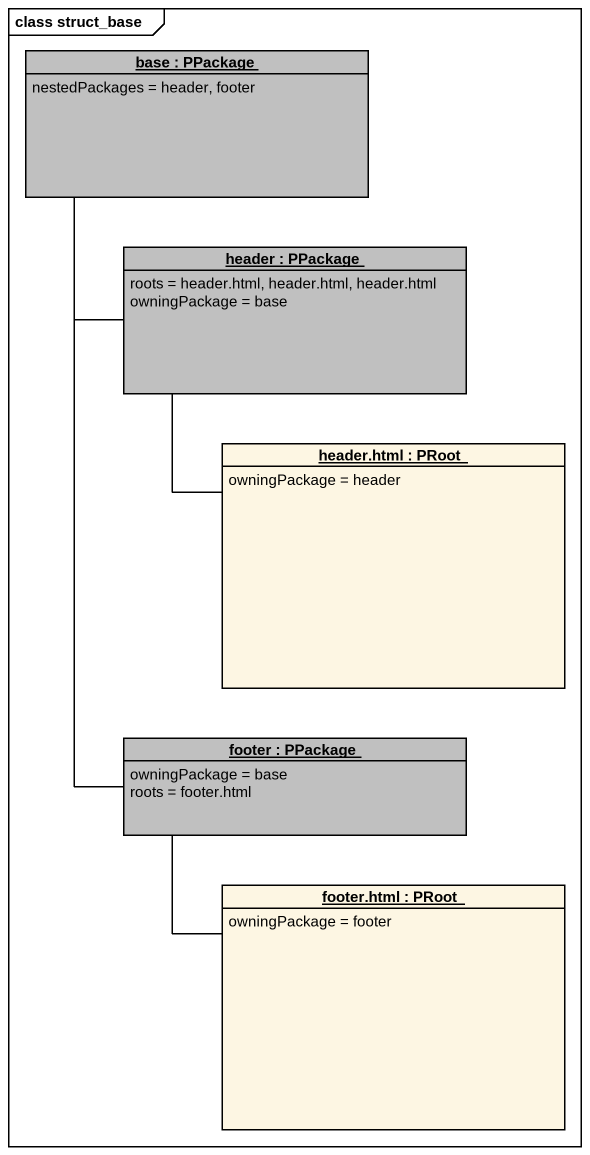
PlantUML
@startuml
mainframe class struct_base
hide circle
hide empty members
object "base : PPackage" as base #C0C0C0 {
  nestedPackages = header, footer
}
object "header : PPackage" as header_ #C0C0C0 {
  roots = header.html, header.html, header.html
  owningPackage = base
}
object "header.html : PRoot" as header_html {
  owningPackage = header
}
object "footer : PPackage" as footer_ #C0C0C0 {
  owningPackage = base
  roots = footer.html
}
object "footer.html : PRoot" as footer_html {
  owningPackage = footer
}
base -- footer_
header_ -up- base
header_ -- header_html
footer_ -- footer_html
@enduml
